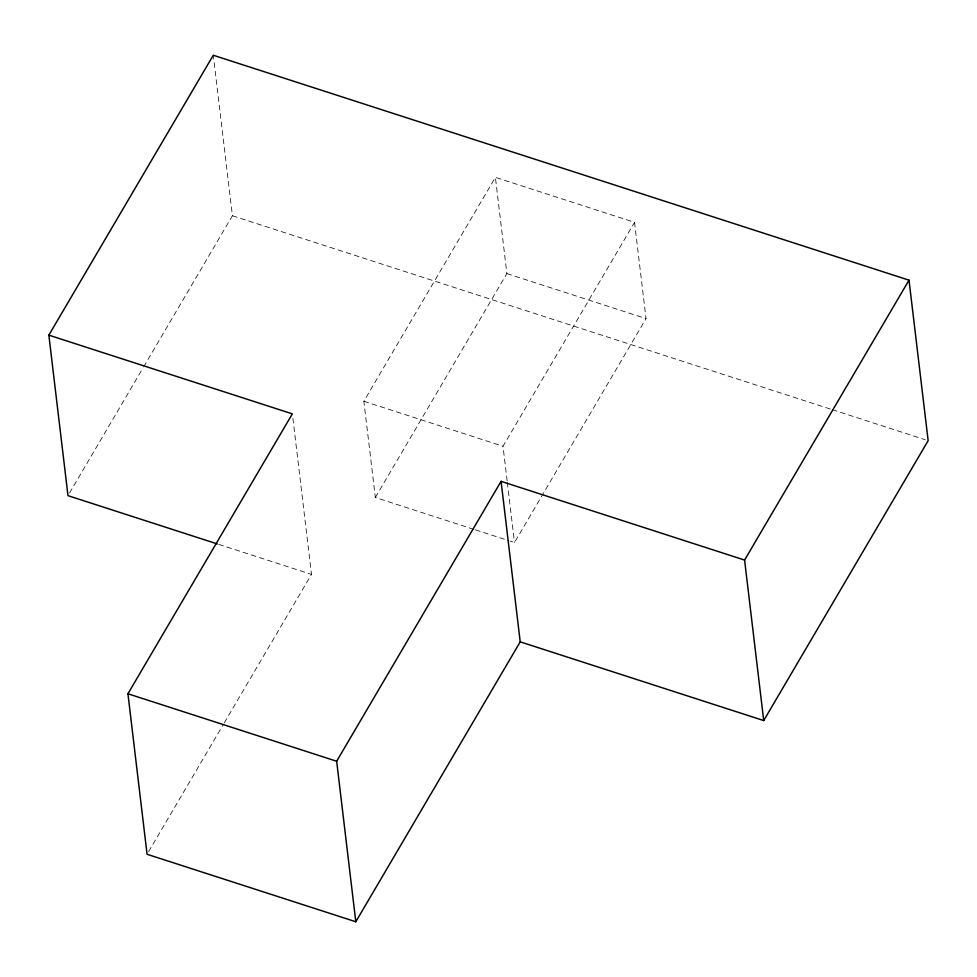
<?xml version="1.0" encoding="UTF-8"?>
<svg xmlns="http://www.w3.org/2000/svg" width="977" height="977" viewBox="0 0 977 977"><rect width="100%" height="100%" fill="white"/><g stroke="black" fill="none" stroke-linecap="round" stroke-linejoin="round"><path stroke-width="0.73" stroke-dasharray="4.88 3.66" d="M69.538 493.031L142.862 368.195M143.643 366.876L232.416 215.758L213.279 55.249M473.894 529.363L375.339 497.501L363.859 401.266L495.4 177.35L634.549 222.341L646.029 318.575L514.488 542.491L510.141 541.087M148.614 851.639L223.501 724.177M224.27 722.87L311.492 574.378L292.905 418.412M375.339 497.501L506.88 273.584L495.4 177.35M507.136 480.843L503.008 446.257L634.549 222.341M506.88 273.584L646.029 318.575M232.416 215.758L830.829 409.204M832.282 409.681L925.243 439.735M363.859 401.266L503.008 446.257M475.347 529.839L508.687 540.611M218.738 544.384L311.492 574.378M507.307 482.345L514.488 542.491"/><path stroke-width="1.47" d="M217.285 543.92L67.987 495.657L48.85 335.148L213.279 55.249L909.013 280.167L928.15 440.664L763.721 720.562L520.216 641.852L501.079 481.343L744.584 560.065L763.721 720.562M520.216 641.852L355.799 921.751L147.075 854.277L127.938 693.768L292.355 413.869L48.85 335.148M355.799 921.751L336.662 761.242L501.079 481.343M744.584 560.065L909.013 280.167M127.938 693.768L336.662 761.242"/></g></svg>
